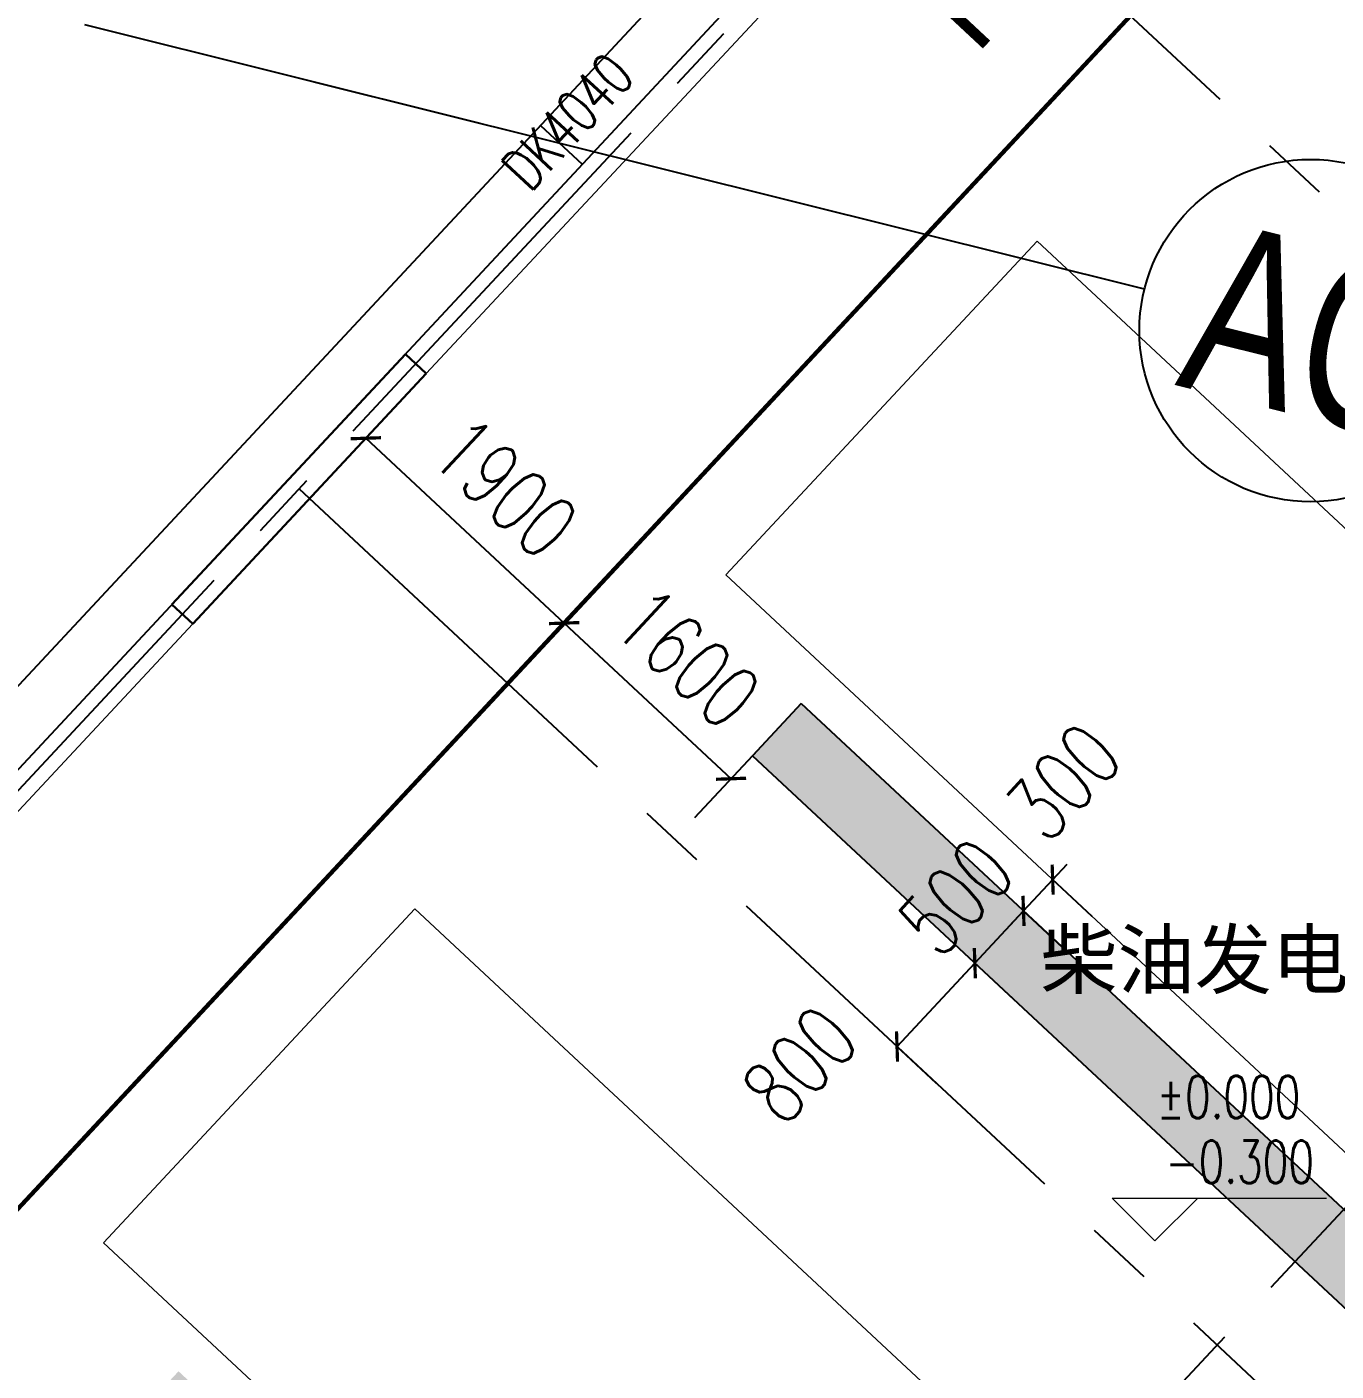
# Model space of a CAD drawing. Extents: x 138868 to 1251000, y -188972 to 132579.
# Drawn here: x 260210 to 269389, y -109027 to -99604 of the extents above; entities that cross this region are included whole.
import ezdxf
from ezdxf.enums import TextEntityAlignment as Align

# ---------------------------------------------------------------- set-up
doc = ezdxf.new("R2010")
doc.units = 0
doc.linetypes.add('CENTER2', pattern=[28.575, 19.05, -3.175, 3.175, -3.175])
doc.layers.get('0').update_dxf_attribs({"color": 8})
doc.layers.get('Defpoints').update_dxf_attribs({"color": 8})
for name, color, linetype in [('#幕墙线-平面', 8, 'Continuous'), ('#标注', 8, 'Continuous'), ('#轴线', 8, 'CENTER2'), ('A-FLOR', 8, 'Continuous'), ('A-FLOR-PIPE', 8, 'Continuous'), ('DIM_SYMB', 8, 'Continuous'), ('WINDOW_TEXT', 8, 'Continuous')]:
    doc.layers.add(name, color=color, linetype=linetype)
for name, color, linetype, lineweight in [('DIM_ELEV', 8, 'Continuous', 5), ('E', 8, 'Continuous', 9), ('PUB_DIM', 8, 'Continuous', 5), ('PUB_TEXT', 8, 'Continuous', 5), ('WALL', 8, 'Continuous', 30), ('WINDOW', 8, 'Continuous', 13)]:
    doc.layers.add(name, color=color, linetype=linetype, lineweight=lineweight)
doc.styles.add('_TCH_DIM', font='SIMPLEX', dxfattribs={"bigfont": 'GBCBIG'})
doc.styles.add('_TCH_DIM_T3', font='SIMPLEX', dxfattribs={"width": 0.705882, "bigfont": 'GBCBIG'})
doc.styles.add('_TCH_WINDOW', font='SIMPLEX', dxfattribs={"height": 3.5, "bigfont": 'GBCBIG'})
doc.styles.add('JHZX', font='jrs.shx', dxfattribs={"width": 0.6, "bigfont": 'jhz.shx'})
doc.styles.get("Standard").update_dxf_attribs({"font": 'arial.ttf'})
doc.dimstyles.new('_TCH_ARCH&&150', dxfattribs={"dimtxt": 446.25, "dimasz": 150, "dimexe": 375, "dimexo": 450, "dimgap": 189.375, "dimtad": 1, "dimdec": 0, "dimzin": 0, "dimdsep": 46, "dimtxsty": '_TCH_DIM_T3', "dimblk": 'ARCHTICK', "dimcen": 0.09, "dimclrt": 7, "dimazin": 2, "dimtfac": 1, "dimtdec": 0, "dimtix": 1, "dimtmove": 2, "dimatfit": 3, "dimfxl": 150, "dimtolj": 1, "dimtzin": 0, "dimarcsym": 0})
doc.dimstyles.new('JZBZ-300', dxfattribs={"dimscale": 300, "dimtxt": 3, "dimasz": 1.5, "dimexe": 1, "dimexo": 1, "dimgap": 0.5, "dimtad": 1, "dimdec": 0, "dimdsep": 46, "dimtxsty": 'JHZX', "dimblk1": 'ARCHTICK', "dimblk2": 'ARCHTICK', "dimsah": 1, "dimcen": 0, "dimclrd": 1, "dimclre": 1, "dimclrt": 2, "dimadec": 1, "dimazin": 2, "dimtfac": 1, "dimtdec": 0, "dimtix": 1, "dimtmove": 0, "dimatfit": 3, "dimfxl": 1, "dimtolj": 1, "dimlwd": -1, "dimlwe": -1, "dimarcsym": 1})

# ---------------------------------------------------------------- blocks, each defined once
blk = doc.blocks.new('_ARCHTICK')
at = {"color": 0, "linetype": 'ByBlock', "const_width": 0.15}
blk.add_lwpolyline([(-0.5, -0.5), (0.5, 0.5)], dxfattribs=at)
blk = doc.blocks.new('*D200')
at = {"layer": 'Defpoints', "color": 0, "transparency": 16777216}
for p in [(-15014.3, -4184.4), (-14678.9, -4497.1), (-15559.9, -4769.5)]:
    blk.add_point(p, dxfattribs=at)
at = {"layer": 'PUB_DIM', "color": 0, "lineweight": -2, "transparency": 16777216}
for p, q in [((-15224.5, -5082.2), (-14678.9, -4497.1)), ((-14685.2, -4491.3), (-14404.7, -4752.9)), ((-15230.8, -5076.4), (-14950.3, -5338))]:
    blk.add_line(p, q, dxfattribs=at)
at = {"layer": 'PUB_DIM', "color": 0, "lineweight": -2, "transparency": 16777216, "xscale": 150, "yscale": 150, "zscale": 150}
for p, rotation in [((-14678.9, -4497.1), 47.00000000022593), ((-15224.5, -5082.2), 227.0000000002259)]:
    blk.add_blockref('_ARCHTICK', p, dxfattribs=dict(at, rotation=rotation))
at = {"layer": 'PUB_DIM', "color": 7, "transparency": 16777216, "insert": (-15904.7, -5206.8), "char_height": 446.25, "attachment_point": 5, "rotation": 47, "style": '_TCH_DIM_T3'}
blk.add_mtext('\\A1;800', dxfattribs=at)
blk = doc.blocks.new('*D201')
at = {"layer": 'Defpoints', "color": 0, "transparency": 16777216}
for p in [(-14673.3, -3818.7), (-14337.9, -4131.4), (-15014.3, -4184.4)]:
    blk.add_point(p, dxfattribs=at)
at = {"layer": 'PUB_DIM', "color": 0, "lineweight": -2, "transparency": 16777216}
for p, q in [((-14337.9, -4131.4), (-14235.6, -4021.7)), ((-14678.9, -4497.1), (-14337.9, -4131.4)), ((-14344.2, -4125.6), (-14063.7, -4387.2)), ((-14678.9, -4497.1), (-14781.2, -4606.8)), ((-14685.2, -4491.3), (-14404.7, -4752.9))]:
    blk.add_line(p, q, dxfattribs=at)
at = {"layer": 'PUB_DIM', "color": 0, "lineweight": -2, "transparency": 16777216, "xscale": 150, "yscale": 150, "zscale": 150}
for p, rotation in [((-14337.9, -4131.4), 227.0000000002258), ((-14678.9, -4497.1), 47.00000000022573)]:
    blk.add_blockref('_ARCHTICK', p, dxfattribs=dict(at, rotation=rotation))
at = {"layer": 'PUB_DIM', "color": 7, "transparency": 16777216, "insert": (-14810.1, -4033), "char_height": 446.25, "attachment_point": 5, "rotation": 47, "style": '_TCH_DIM_T3'}
blk.add_mtext('\\A1;500', dxfattribs=at)
blk = doc.blocks.new('*D202')
at = {"layer": 'Defpoints', "color": 0, "transparency": 16777216}
for p in [(-14468.7, -3599.3), (-14673.3, -3818.7), (-14133.3, -3912)]:
    blk.add_point(p, dxfattribs=at)
at = {"layer": 'PUB_DIM', "color": 0, "lineweight": -2, "transparency": 16777216}
for p, q in [((-14133.3, -3912), (-14031, -3802.3)), ((-14337.9, -4131.4), (-14133.3, -3912)), ((-14139.6, -3906.2), (-13859.1, -4167.8)), ((-14337.9, -4131.4), (-14440.2, -4241.2)), ((-14344.2, -4125.6), (-14063.7, -4387.2))]:
    blk.add_line(p, q, dxfattribs=at)
at = {"layer": 'PUB_DIM', "color": 0, "lineweight": -2, "transparency": 16777216, "xscale": 150, "yscale": 150, "zscale": 150}
for p, rotation in [((-14133.3, -3912), 227.0000000002259), ((-14337.9, -4131.4), 47.0000000002259)]:
    blk.add_blockref('_ARCHTICK', p, dxfattribs=dict(at, rotation=rotation))
at = {"layer": 'PUB_DIM', "color": 7, "transparency": 16777216, "insert": (-14056.5, -3224.8), "char_height": 446.25, "attachment_point": 5, "rotation": 47, "style": '_TCH_DIM_T3'}
blk.add_mtext('\\A1;300', dxfattribs=at)
blk = doc.blocks.new('*D209')
at = {"layer": 'Defpoints', "color": 0, "transparency": 16777216}
for p in [(-17067, -1586.5), (-15896.8, -2677.7), (-16388.2, -3204.7)]:
    blk.add_point(p, dxfattribs=at)
at = {"layer": 'PUB_DIM', "color": 0, "lineweight": -2, "transparency": 16777216}
for p, q in [((-17373.9, -1915.7), (-17814.1, -2387.7)), ((-17558.4, -2113.5), (-16388.2, -3204.7)), ((-16203.7, -3006.9), (-16644, -3478.9))]:
    blk.add_line(p, q, dxfattribs=at)
at = {"layer": 'PUB_DIM', "color": 0, "lineweight": -2, "transparency": 16777216, "xscale": 150, "yscale": 150, "zscale": 150}
for p, rotation in [((-17558.4, -2113.5), 137.0000000000018), ((-16388.2, -3204.7), 317.0000000000018)]:
    blk.add_blockref('_ARCHTICK', p, dxfattribs=dict(at, rotation=rotation))
at = {"layer": 'PUB_DIM', "color": 7, "transparency": 16777216, "insert": (-16692, -2357.4), "char_height": 446.25, "attachment_point": 5, "rotation": 317, "style": '_TCH_DIM_T3'}
blk.add_mtext('\\A1;1600', dxfattribs=at)
blk = doc.blocks.new('*D210')
at = {"layer": 'Defpoints', "color": 0, "transparency": 16777216}
for p in [(-18456.6, -290.8), (-17067, -1586.5), (-17558.4, -2113.5)]:
    blk.add_point(p, dxfattribs=at)
at = {"layer": 'PUB_DIM', "color": 0, "lineweight": -2, "transparency": 16777216}
for p, q in [((-18763.5, -619.9), (-19203.7, -1091.9)), ((-18948, -817.7), (-17558.4, -2113.5)), ((-17373.9, -1915.7), (-17814.1, -2387.7))]:
    blk.add_line(p, q, dxfattribs=at)
at = {"layer": 'PUB_DIM', "color": 0, "lineweight": -2, "transparency": 16777216, "xscale": 150, "yscale": 150, "zscale": 150}
for p, rotation in [((-18948, -817.7), 137.0000000000017), ((-17558.4, -2113.5), 317.0000000000016)]:
    blk.add_blockref('_ARCHTICK', p, dxfattribs=dict(at, rotation=rotation))
at = {"layer": 'PUB_DIM', "color": 7, "transparency": 16777216, "insert": (-17971.8, -1163.9), "char_height": 446.25, "attachment_point": 5, "rotation": 317, "style": '_TCH_DIM_T3'}
blk.add_mtext('\\A1;1900', dxfattribs=at)
blk = doc.blocks.new('*D238')
at = {"layer": 'Defpoints', "color": 0, "transparency": 16777216}
for p in [(-15014.3, -4184.4), (-14678.9, -4497.1), (-15559.9, -4769.5)]:
    blk.add_point(p, dxfattribs=at)
at = {"layer": 'PUB_DIM', "color": 0, "lineweight": -2, "transparency": 16777216}
for p, q in [((-15224.5, -5082.2), (-14678.9, -4497.1)), ((-14685.2, -4491.3), (-14404.7, -4752.9)), ((-15230.8, -5076.4), (-14950.3, -5338))]:
    blk.add_line(p, q, dxfattribs=at)
at = {"layer": 'PUB_DIM', "color": 0, "lineweight": -2, "transparency": 16777216, "xscale": 150, "yscale": 150, "zscale": 150}
for p, rotation in [((-14678.9, -4497.1), 47.00000000022593), ((-15224.5, -5082.2), 227.0000000002259)]:
    blk.add_blockref('_ARCHTICK', p, dxfattribs=dict(at, rotation=rotation))
at = {"layer": 'PUB_DIM', "color": 7, "transparency": 16777216, "insert": (-15904.7, -5206.8), "char_height": 446.25, "attachment_point": 5, "rotation": 47, "style": '_TCH_DIM_T3'}
blk.add_mtext('\\A1;800', dxfattribs=at)
blk = doc.blocks.new('*D239')
at = {"layer": 'Defpoints', "color": 0, "transparency": 16777216}
for p in [(-14673.3, -3818.7), (-14337.9, -4131.4), (-15014.3, -4184.4)]:
    blk.add_point(p, dxfattribs=at)
at = {"layer": 'PUB_DIM', "color": 0, "lineweight": -2, "transparency": 16777216}
for p, q in [((-14337.9, -4131.4), (-14235.6, -4021.7)), ((-14678.9, -4497.1), (-14337.9, -4131.4)), ((-14344.2, -4125.6), (-14063.7, -4387.2)), ((-14678.9, -4497.1), (-14781.2, -4606.8)), ((-14685.2, -4491.3), (-14404.7, -4752.9))]:
    blk.add_line(p, q, dxfattribs=at)
at = {"layer": 'PUB_DIM', "color": 0, "lineweight": -2, "transparency": 16777216, "xscale": 150, "yscale": 150, "zscale": 150}
for p, rotation in [((-14337.9, -4131.4), 227.0000000002258), ((-14678.9, -4497.1), 47.00000000022573)]:
    blk.add_blockref('_ARCHTICK', p, dxfattribs=dict(at, rotation=rotation))
at = {"layer": 'PUB_DIM', "color": 7, "transparency": 16777216, "insert": (-14810.1, -4033), "char_height": 446.25, "attachment_point": 5, "rotation": 47, "style": '_TCH_DIM_T3'}
blk.add_mtext('\\A1;500', dxfattribs=at)
blk = doc.blocks.new('*D240')
at = {"layer": 'Defpoints', "color": 0, "transparency": 16777216}
for p in [(-14468.7, -3599.3), (-14673.3, -3818.7), (-14133.3, -3912)]:
    blk.add_point(p, dxfattribs=at)
at = {"layer": 'PUB_DIM', "color": 0, "lineweight": -2, "transparency": 16777216}
for p, q in [((-14133.3, -3912), (-14031, -3802.3)), ((-14337.9, -4131.4), (-14133.3, -3912)), ((-14139.6, -3906.2), (-13859.1, -4167.8)), ((-14337.9, -4131.4), (-14440.2, -4241.2)), ((-14344.2, -4125.6), (-14063.7, -4387.2))]:
    blk.add_line(p, q, dxfattribs=at)
at = {"layer": 'PUB_DIM', "color": 0, "lineweight": -2, "transparency": 16777216, "xscale": 150, "yscale": 150, "zscale": 150}
for p, rotation in [((-14133.3, -3912), 227.0000000002259), ((-14337.9, -4131.4), 47.0000000002259)]:
    blk.add_blockref('_ARCHTICK', p, dxfattribs=dict(at, rotation=rotation))
at = {"layer": 'PUB_DIM', "color": 7, "transparency": 16777216, "insert": (-14056.5, -3224.8), "char_height": 446.25, "attachment_point": 5, "rotation": 47, "style": '_TCH_DIM_T3'}
blk.add_mtext('\\A1;300', dxfattribs=at)
blk = doc.blocks.new('*D247')
at = {"layer": 'Defpoints', "color": 0, "transparency": 16777216}
for p in [(-17067, -1586.5), (-15896.8, -2677.7), (-16388.2, -3204.7)]:
    blk.add_point(p, dxfattribs=at)
at = {"layer": 'PUB_DIM', "color": 0, "lineweight": -2, "transparency": 16777216}
for p, q in [((-17373.9, -1915.7), (-17814.1, -2387.7)), ((-17558.4, -2113.5), (-16388.2, -3204.7)), ((-16203.7, -3006.9), (-16644, -3478.9))]:
    blk.add_line(p, q, dxfattribs=at)
at = {"layer": 'PUB_DIM', "color": 0, "lineweight": -2, "transparency": 16777216, "xscale": 150, "yscale": 150, "zscale": 150}
for p, rotation in [((-17558.4, -2113.5), 137.0000000000018), ((-16388.2, -3204.7), 317.0000000000018)]:
    blk.add_blockref('_ARCHTICK', p, dxfattribs=dict(at, rotation=rotation))
at = {"layer": 'PUB_DIM', "color": 7, "transparency": 16777216, "insert": (-16692, -2357.4), "char_height": 446.25, "attachment_point": 5, "rotation": 317, "style": '_TCH_DIM_T3'}
blk.add_mtext('\\A1;1600', dxfattribs=at)
blk = doc.blocks.new('*D248')
at = {"layer": 'Defpoints', "color": 0, "transparency": 16777216}
for p in [(-18456.6, -290.8), (-17067, -1586.5), (-17558.4, -2113.5)]:
    blk.add_point(p, dxfattribs=at)
at = {"layer": 'PUB_DIM', "color": 0, "lineweight": -2, "transparency": 16777216}
for p, q in [((-18763.5, -619.9), (-19203.7, -1091.9)), ((-18948, -817.7), (-17558.4, -2113.5)), ((-17373.9, -1915.7), (-17814.1, -2387.7))]:
    blk.add_line(p, q, dxfattribs=at)
at = {"layer": 'PUB_DIM', "color": 0, "lineweight": -2, "transparency": 16777216, "xscale": 150, "yscale": 150, "zscale": 150}
for p, rotation in [((-18948, -817.7), 137.0000000000017), ((-17558.4, -2113.5), 317.0000000000016)]:
    blk.add_blockref('_ARCHTICK', p, dxfattribs=dict(at, rotation=rotation))
at = {"layer": 'PUB_DIM', "color": 7, "transparency": 16777216, "insert": (-17971.8, -1163.9), "char_height": 446.25, "attachment_point": 5, "rotation": 317, "style": '_TCH_DIM_T3'}
blk.add_mtext('\\A1;1900', dxfattribs=at)
blk = doc.blocks.new('*D276')
at = {"layer": 'Defpoints', "color": 0, "transparency": 16777216}
for p in [(-15014.3, -4184.4), (-14678.9, -4497.1), (-15559.9, -4769.5)]:
    blk.add_point(p, dxfattribs=at)
at = {"layer": 'PUB_DIM', "color": 0, "lineweight": -2, "transparency": 16777216}
for p, q in [((-15224.5, -5082.2), (-14678.9, -4497.1)), ((-14685.2, -4491.3), (-14404.7, -4752.9)), ((-15230.8, -5076.4), (-14950.3, -5338))]:
    blk.add_line(p, q, dxfattribs=at)
at = {"layer": 'PUB_DIM', "color": 0, "lineweight": -2, "transparency": 16777216, "xscale": 150, "yscale": 150, "zscale": 150}
for p, rotation in [((-14678.9, -4497.1), 47.00000000022593), ((-15224.5, -5082.2), 227.0000000002259)]:
    blk.add_blockref('_ARCHTICK', p, dxfattribs=dict(at, rotation=rotation))
at = {"layer": 'PUB_DIM', "color": 7, "transparency": 16777216, "insert": (-15904.7, -5206.8), "char_height": 446.25, "attachment_point": 5, "rotation": 47, "style": '_TCH_DIM_T3'}
blk.add_mtext('\\A1;800', dxfattribs=at)
blk = doc.blocks.new('*D277')
at = {"layer": 'Defpoints', "color": 0, "transparency": 16777216}
for p in [(-14673.3, -3818.7), (-14337.9, -4131.4), (-15014.3, -4184.4)]:
    blk.add_point(p, dxfattribs=at)
at = {"layer": 'PUB_DIM', "color": 0, "lineweight": -2, "transparency": 16777216}
for p, q in [((-14337.9, -4131.4), (-14235.6, -4021.7)), ((-14678.9, -4497.1), (-14337.9, -4131.4)), ((-14344.2, -4125.6), (-14063.7, -4387.2)), ((-14678.9, -4497.1), (-14781.2, -4606.8)), ((-14685.2, -4491.3), (-14404.7, -4752.9))]:
    blk.add_line(p, q, dxfattribs=at)
at = {"layer": 'PUB_DIM', "color": 0, "lineweight": -2, "transparency": 16777216, "xscale": 150, "yscale": 150, "zscale": 150}
for p, rotation in [((-14337.9, -4131.4), 227.0000000002258), ((-14678.9, -4497.1), 47.00000000022573)]:
    blk.add_blockref('_ARCHTICK', p, dxfattribs=dict(at, rotation=rotation))
at = {"layer": 'PUB_DIM', "color": 7, "transparency": 16777216, "insert": (-14810.1, -4033), "char_height": 446.25, "attachment_point": 5, "rotation": 47, "style": '_TCH_DIM_T3'}
blk.add_mtext('\\A1;500', dxfattribs=at)
blk = doc.blocks.new('*D278')
at = {"layer": 'Defpoints', "color": 0, "transparency": 16777216}
for p in [(-14468.7, -3599.3), (-14673.3, -3818.7), (-14133.3, -3912)]:
    blk.add_point(p, dxfattribs=at)
at = {"layer": 'PUB_DIM', "color": 0, "lineweight": -2, "transparency": 16777216}
for p, q in [((-14133.3, -3912), (-14031, -3802.3)), ((-14337.9, -4131.4), (-14133.3, -3912)), ((-14139.6, -3906.2), (-13859.1, -4167.8)), ((-14337.9, -4131.4), (-14440.2, -4241.2)), ((-14344.2, -4125.6), (-14063.7, -4387.2))]:
    blk.add_line(p, q, dxfattribs=at)
at = {"layer": 'PUB_DIM', "color": 0, "lineweight": -2, "transparency": 16777216, "xscale": 150, "yscale": 150, "zscale": 150}
for p, rotation in [((-14133.3, -3912), 227.0000000002259), ((-14337.9, -4131.4), 47.0000000002259)]:
    blk.add_blockref('_ARCHTICK', p, dxfattribs=dict(at, rotation=rotation))
at = {"layer": 'PUB_DIM', "color": 7, "transparency": 16777216, "insert": (-14056.5, -3224.8), "char_height": 446.25, "attachment_point": 5, "rotation": 47, "style": '_TCH_DIM_T3'}
blk.add_mtext('\\A1;300', dxfattribs=at)
blk = doc.blocks.new('*D285')
at = {"layer": 'Defpoints', "color": 0, "transparency": 16777216}
for p in [(-17067, -1586.5), (-15896.8, -2677.7), (-16388.2, -3204.7)]:
    blk.add_point(p, dxfattribs=at)
at = {"layer": 'PUB_DIM', "color": 0, "lineweight": -2, "transparency": 16777216}
for p, q in [((-17373.9, -1915.7), (-17814.1, -2387.7)), ((-17558.4, -2113.5), (-16388.2, -3204.7)), ((-16203.7, -3006.9), (-16644, -3478.9))]:
    blk.add_line(p, q, dxfattribs=at)
at = {"layer": 'PUB_DIM', "color": 0, "lineweight": -2, "transparency": 16777216, "xscale": 150, "yscale": 150, "zscale": 150}
for p, rotation in [((-17558.4, -2113.5), 137.0000000000018), ((-16388.2, -3204.7), 317.0000000000018)]:
    blk.add_blockref('_ARCHTICK', p, dxfattribs=dict(at, rotation=rotation))
at = {"layer": 'PUB_DIM', "color": 7, "transparency": 16777216, "insert": (-16692, -2357.4), "char_height": 446.25, "attachment_point": 5, "rotation": 317, "style": '_TCH_DIM_T3'}
blk.add_mtext('\\A1;1600', dxfattribs=at)
blk = doc.blocks.new('*D286')
at = {"layer": 'Defpoints', "color": 0, "transparency": 16777216}
for p in [(-18456.6, -290.8), (-17067, -1586.5), (-17558.4, -2113.5)]:
    blk.add_point(p, dxfattribs=at)
at = {"layer": 'PUB_DIM', "color": 0, "lineweight": -2, "transparency": 16777216}
for p, q in [((-18763.5, -619.9), (-19203.7, -1091.9)), ((-18948, -817.7), (-17558.4, -2113.5)), ((-17373.9, -1915.7), (-17814.1, -2387.7))]:
    blk.add_line(p, q, dxfattribs=at)
at = {"layer": 'PUB_DIM', "color": 0, "lineweight": -2, "transparency": 16777216, "xscale": 150, "yscale": 150, "zscale": 150}
for p, rotation in [((-18948, -817.7), 137.0000000000017), ((-17558.4, -2113.5), 317.0000000000016)]:
    blk.add_blockref('_ARCHTICK', p, dxfattribs=dict(at, rotation=rotation))
at = {"layer": 'PUB_DIM', "color": 7, "transparency": 16777216, "insert": (-17971.8, -1163.9), "char_height": 446.25, "attachment_point": 5, "rotation": 317, "style": '_TCH_DIM_T3'}
blk.add_mtext('\\A1;1900', dxfattribs=at)
blk = doc.blocks.new('*D314')
at = {"layer": 'Defpoints', "color": 0, "transparency": 16777216}
for p in [(-15014.3, -4184.4), (-14678.9, -4497.1), (-15559.9, -4769.5)]:
    blk.add_point(p, dxfattribs=at)
at = {"layer": 'PUB_DIM', "color": 0, "lineweight": -2, "transparency": 16777216}
for p, q in [((-15224.5, -5082.2), (-14678.9, -4497.1)), ((-14685.2, -4491.3), (-14404.7, -4752.9)), ((-15230.8, -5076.4), (-14950.3, -5338))]:
    blk.add_line(p, q, dxfattribs=at)
at = {"layer": 'PUB_DIM', "color": 0, "lineweight": -2, "transparency": 16777216, "xscale": 150, "yscale": 150, "zscale": 150}
for p, rotation in [((-14678.9, -4497.1), 47.00000000022593), ((-15224.5, -5082.2), 227.0000000002259)]:
    blk.add_blockref('_ARCHTICK', p, dxfattribs=dict(at, rotation=rotation))
at = {"layer": 'PUB_DIM', "color": 7, "transparency": 16777216, "insert": (-15904.7, -5206.8), "char_height": 446.25, "attachment_point": 5, "rotation": 47, "style": '_TCH_DIM_T3'}
blk.add_mtext('\\A1;800', dxfattribs=at)
blk = doc.blocks.new('*D315')
at = {"layer": 'Defpoints', "color": 0, "transparency": 16777216}
for p in [(-14673.3, -3818.7), (-14337.9, -4131.4), (-15014.3, -4184.4)]:
    blk.add_point(p, dxfattribs=at)
at = {"layer": 'PUB_DIM', "color": 0, "lineweight": -2, "transparency": 16777216}
for p, q in [((-14337.9, -4131.4), (-14235.6, -4021.7)), ((-14678.9, -4497.1), (-14337.9, -4131.4)), ((-14344.2, -4125.6), (-14063.7, -4387.2)), ((-14678.9, -4497.1), (-14781.2, -4606.8)), ((-14685.2, -4491.3), (-14404.7, -4752.9))]:
    blk.add_line(p, q, dxfattribs=at)
at = {"layer": 'PUB_DIM', "color": 0, "lineweight": -2, "transparency": 16777216, "xscale": 150, "yscale": 150, "zscale": 150}
for p, rotation in [((-14337.9, -4131.4), 227.0000000002258), ((-14678.9, -4497.1), 47.00000000022573)]:
    blk.add_blockref('_ARCHTICK', p, dxfattribs=dict(at, rotation=rotation))
at = {"layer": 'PUB_DIM', "color": 7, "transparency": 16777216, "insert": (-14810.1, -4033), "char_height": 446.25, "attachment_point": 5, "rotation": 47, "style": '_TCH_DIM_T3'}
blk.add_mtext('\\A1;500', dxfattribs=at)
blk = doc.blocks.new('*D316')
at = {"layer": 'Defpoints', "color": 0, "transparency": 16777216}
for p in [(-14468.7, -3599.3), (-14673.3, -3818.7), (-14133.3, -3912)]:
    blk.add_point(p, dxfattribs=at)
at = {"layer": 'PUB_DIM', "color": 0, "lineweight": -2, "transparency": 16777216}
for p, q in [((-14133.3, -3912), (-14031, -3802.3)), ((-14337.9, -4131.4), (-14133.3, -3912)), ((-14139.6, -3906.2), (-13859.1, -4167.8)), ((-14337.9, -4131.4), (-14440.2, -4241.2)), ((-14344.2, -4125.6), (-14063.7, -4387.2))]:
    blk.add_line(p, q, dxfattribs=at)
at = {"layer": 'PUB_DIM', "color": 0, "lineweight": -2, "transparency": 16777216, "xscale": 150, "yscale": 150, "zscale": 150}
for p, rotation in [((-14133.3, -3912), 227.0000000002259), ((-14337.9, -4131.4), 47.0000000002259)]:
    blk.add_blockref('_ARCHTICK', p, dxfattribs=dict(at, rotation=rotation))
at = {"layer": 'PUB_DIM', "color": 7, "transparency": 16777216, "insert": (-14056.5, -3224.8), "char_height": 446.25, "attachment_point": 5, "rotation": 47, "style": '_TCH_DIM_T3'}
blk.add_mtext('\\A1;300', dxfattribs=at)
blk = doc.blocks.new('*D323')
at = {"layer": 'Defpoints', "color": 0, "transparency": 16777216}
for p in [(-17067, -1586.5), (-15896.8, -2677.7), (-16388.2, -3204.7)]:
    blk.add_point(p, dxfattribs=at)
at = {"layer": 'PUB_DIM', "color": 0, "lineweight": -2, "transparency": 16777216}
for p, q in [((-17373.9, -1915.7), (-17814.1, -2387.7)), ((-17558.4, -2113.5), (-16388.2, -3204.7)), ((-16203.7, -3006.9), (-16644, -3478.9))]:
    blk.add_line(p, q, dxfattribs=at)
at = {"layer": 'PUB_DIM', "color": 0, "lineweight": -2, "transparency": 16777216, "xscale": 150, "yscale": 150, "zscale": 150}
for p, rotation in [((-17558.4, -2113.5), 137.0000000000018), ((-16388.2, -3204.7), 317.0000000000018)]:
    blk.add_blockref('_ARCHTICK', p, dxfattribs=dict(at, rotation=rotation))
at = {"layer": 'PUB_DIM', "color": 7, "transparency": 16777216, "insert": (-16692, -2357.4), "char_height": 446.25, "attachment_point": 5, "rotation": 317, "style": '_TCH_DIM_T3'}
blk.add_mtext('\\A1;1600', dxfattribs=at)
blk = doc.blocks.new('*D324')
at = {"layer": 'Defpoints', "color": 0, "transparency": 16777216}
for p in [(-18456.6, -290.8), (-17067, -1586.5), (-17558.4, -2113.5)]:
    blk.add_point(p, dxfattribs=at)
at = {"layer": 'PUB_DIM', "color": 0, "lineweight": -2, "transparency": 16777216}
for p, q in [((-18763.5, -619.9), (-19203.7, -1091.9)), ((-18948, -817.7), (-17558.4, -2113.5)), ((-17373.9, -1915.7), (-17814.1, -2387.7))]:
    blk.add_line(p, q, dxfattribs=at)
at = {"layer": 'PUB_DIM', "color": 0, "lineweight": -2, "transparency": 16777216, "xscale": 150, "yscale": 150, "zscale": 150}
for p, rotation in [((-18948, -817.7), 137.0000000000017), ((-17558.4, -2113.5), 317.0000000000016)]:
    blk.add_blockref('_ARCHTICK', p, dxfattribs=dict(at, rotation=rotation))
at = {"layer": 'PUB_DIM', "color": 7, "transparency": 16777216, "insert": (-17971.8, -1163.9), "char_height": 446.25, "attachment_point": 5, "rotation": 317, "style": '_TCH_DIM_T3'}
blk.add_mtext('\\A1;1900', dxfattribs=at)
blk = doc.blocks.new('*D352')
at = {"layer": 'Defpoints', "color": 0, "transparency": 16777216}
for p in [(-15014.3, -4184.4), (-14678.9, -4497.1), (-15559.9, -4769.5)]:
    blk.add_point(p, dxfattribs=at)
at = {"layer": 'PUB_DIM', "color": 0, "lineweight": -2, "transparency": 16777216}
for p, q in [((-15224.5, -5082.2), (-14678.9, -4497.1)), ((-14685.2, -4491.3), (-14404.7, -4752.9)), ((-15230.8, -5076.4), (-14950.3, -5338))]:
    blk.add_line(p, q, dxfattribs=at)
at = {"layer": 'PUB_DIM', "color": 0, "lineweight": -2, "transparency": 16777216, "xscale": 150, "yscale": 150, "zscale": 150}
for p, rotation in [((-14678.9, -4497.1), 47.00000000022593), ((-15224.5, -5082.2), 227.0000000002259)]:
    blk.add_blockref('_ARCHTICK', p, dxfattribs=dict(at, rotation=rotation))
at = {"layer": 'PUB_DIM', "color": 7, "transparency": 16777216, "insert": (-15904.7, -5206.8), "char_height": 446.25, "attachment_point": 5, "rotation": 47, "style": '_TCH_DIM_T3'}
blk.add_mtext('\\A1;800', dxfattribs=at)
blk = doc.blocks.new('*D353')
at = {"layer": 'Defpoints', "color": 0, "transparency": 16777216}
for p in [(-14673.3, -3818.7), (-14337.9, -4131.4), (-15014.3, -4184.4)]:
    blk.add_point(p, dxfattribs=at)
at = {"layer": 'PUB_DIM', "color": 0, "lineweight": -2, "transparency": 16777216}
for p, q in [((-14337.9, -4131.4), (-14235.6, -4021.7)), ((-14678.9, -4497.1), (-14337.9, -4131.4)), ((-14344.2, -4125.6), (-14063.7, -4387.2)), ((-14678.9, -4497.1), (-14781.2, -4606.8)), ((-14685.2, -4491.3), (-14404.7, -4752.9))]:
    blk.add_line(p, q, dxfattribs=at)
at = {"layer": 'PUB_DIM', "color": 0, "lineweight": -2, "transparency": 16777216, "xscale": 150, "yscale": 150, "zscale": 150}
for p, rotation in [((-14337.9, -4131.4), 227.0000000002258), ((-14678.9, -4497.1), 47.00000000022573)]:
    blk.add_blockref('_ARCHTICK', p, dxfattribs=dict(at, rotation=rotation))
at = {"layer": 'PUB_DIM', "color": 7, "transparency": 16777216, "insert": (-14810.1, -4033), "char_height": 446.25, "attachment_point": 5, "rotation": 47, "style": '_TCH_DIM_T3'}
blk.add_mtext('\\A1;500', dxfattribs=at)
blk = doc.blocks.new('*D354')
at = {"layer": 'Defpoints', "color": 0, "transparency": 16777216}
for p in [(-14468.7, -3599.3), (-14673.3, -3818.7), (-14133.3, -3912)]:
    blk.add_point(p, dxfattribs=at)
at = {"layer": 'PUB_DIM', "color": 0, "lineweight": -2, "transparency": 16777216}
for p, q in [((-14133.3, -3912), (-14031, -3802.3)), ((-14337.9, -4131.4), (-14133.3, -3912)), ((-14139.6, -3906.2), (-13859.1, -4167.8)), ((-14337.9, -4131.4), (-14440.2, -4241.2)), ((-14344.2, -4125.6), (-14063.7, -4387.2))]:
    blk.add_line(p, q, dxfattribs=at)
at = {"layer": 'PUB_DIM', "color": 0, "lineweight": -2, "transparency": 16777216, "xscale": 150, "yscale": 150, "zscale": 150}
for p, rotation in [((-14133.3, -3912), 227.0000000002259), ((-14337.9, -4131.4), 47.0000000002259)]:
    blk.add_blockref('_ARCHTICK', p, dxfattribs=dict(at, rotation=rotation))
at = {"layer": 'PUB_DIM', "color": 7, "transparency": 16777216, "insert": (-14056.5, -3224.8), "char_height": 446.25, "attachment_point": 5, "rotation": 47, "style": '_TCH_DIM_T3'}
blk.add_mtext('\\A1;300', dxfattribs=at)
blk = doc.blocks.new('*D361')
at = {"layer": 'Defpoints', "color": 0, "transparency": 16777216}
for p in [(-17067, -1586.5), (-15896.8, -2677.7), (-16388.2, -3204.7)]:
    blk.add_point(p, dxfattribs=at)
at = {"layer": 'PUB_DIM', "color": 0, "lineweight": -2, "transparency": 16777216}
for p, q in [((-17373.9, -1915.7), (-17814.1, -2387.7)), ((-17558.4, -2113.5), (-16388.2, -3204.7)), ((-16203.7, -3006.9), (-16644, -3478.9))]:
    blk.add_line(p, q, dxfattribs=at)
at = {"layer": 'PUB_DIM', "color": 0, "lineweight": -2, "transparency": 16777216, "xscale": 150, "yscale": 150, "zscale": 150}
for p, rotation in [((-17558.4, -2113.5), 137.0000000000018), ((-16388.2, -3204.7), 317.0000000000018)]:
    blk.add_blockref('_ARCHTICK', p, dxfattribs=dict(at, rotation=rotation))
at = {"layer": 'PUB_DIM', "color": 7, "transparency": 16777216, "insert": (-16692, -2357.4), "char_height": 446.25, "attachment_point": 5, "rotation": 317, "style": '_TCH_DIM_T3'}
blk.add_mtext('\\A1;1600', dxfattribs=at)
blk = doc.blocks.new('*D362')
at = {"layer": 'Defpoints', "color": 0, "transparency": 16777216}
for p in [(-18456.6, -290.8), (-17067, -1586.5), (-17558.4, -2113.5)]:
    blk.add_point(p, dxfattribs=at)
at = {"layer": 'PUB_DIM', "color": 0, "lineweight": -2, "transparency": 16777216}
for p, q in [((-18763.5, -619.9), (-19203.7, -1091.9)), ((-18948, -817.7), (-17558.4, -2113.5)), ((-17373.9, -1915.7), (-17814.1, -2387.7))]:
    blk.add_line(p, q, dxfattribs=at)
at = {"layer": 'PUB_DIM', "color": 0, "lineweight": -2, "transparency": 16777216, "xscale": 150, "yscale": 150, "zscale": 150}
for p, rotation in [((-18948, -817.7), 137.0000000000017), ((-17558.4, -2113.5), 317.0000000000016)]:
    blk.add_blockref('_ARCHTICK', p, dxfattribs=dict(at, rotation=rotation))
at = {"layer": 'PUB_DIM', "color": 7, "transparency": 16777216, "insert": (-17971.8, -1163.9), "char_height": 446.25, "attachment_point": 5, "rotation": 317, "style": '_TCH_DIM_T3'}
blk.add_mtext('\\A1;1900', dxfattribs=at)
blk = doc.blocks.new('$WINLIB2D$00000007')
for points in [[(-0.5, 0.5), (0.5, 0.5)], [(-0.5, 0.5), (-0.5, -0.5)], [(0.5, 0.5), (0.5, -0.5)], [(-0.5, -0.5), (0.5, -0.5)]]:
    blk.add_lwpolyline(points)
blk = doc.blocks.new('*U3167')
blk.add_line((20, 0), (0, 0))
blk.add_circle((24, 0), 4)
at = {"style": 'JHZX', "width": 0.75}
blk.add_attdef('AXES', text='', height=4, dxfattribs=at).set_placement((24, 0), align=Align.MIDDLE_CENTER)
blk = doc.blocks.new('*D3348')
at = {"layer": '#标注', "ltscale": 300, "transparency": 16777216}
for p, q in [((146690.9, -69157.6), (145493.7, -66906.1)), ((299030.4, -89213.5), (300769.5, -87348.6))]:
    blk.add_line(p, q, dxfattribs=at)
blk.add_arc((208802, -185971.6), 134550, 47, 118, dxfattribs=at)
at = {"layer": 'Defpoints', "color": 0, "ltscale": 300, "transparency": 16777216}
for p in [(253346.6, -59009.1), (146831.7, -69422.5), (298825.8, -89432.9), (208802, -185971.6)]:
    blk.add_point(p, dxfattribs=at)
at = {"layer": '#标注', "ltscale": 300, "transparency": 16777216, "xscale": 450, "yscale": 450, "zscale": 450}
for p, rotation in [((145634.6, -67171), 207.9999999999996), ((300564.9, -87568), 316.9999999936651)]:
    blk.add_blockref('_ARCHTICK', p, dxfattribs=dict(at, rotation=rotation))
at = {"layer": '#标注', "ltscale": 300, "transparency": 16777216, "insert": (226442.6, -51977.8), "char_height": 900, "attachment_point": 5, "rotation": 352.5, "style": 'JHZX'}
blk.add_mtext('\\A1;71°', dxfattribs=at)
blk = doc.blocks.new('*D3349')
at = {"layer": '#标注', "ltscale": 300, "transparency": 16777216}
for p, q in [((274351.2, -71051.6), (275020, -69879)), ((299030.4, -89213.5), (299951.1, -88226.2))]:
    blk.add_line(p, q, dxfattribs=at)
blk.add_arc((208802, -185971.6), 133350, 47, 60.3, dxfattribs=at)
at = {"layer": 'Defpoints', "color": 0, "ltscale": 300, "transparency": 16777216}
for p in [(274202.5, -71312.2), (291935.7, -81707.5), (298825.8, -89432.9), (208802, -185971.6)]:
    blk.add_point(p, dxfattribs=at)
at = {"layer": '#标注', "ltscale": 300, "transparency": 16777216, "xscale": 450, "yscale": 450, "zscale": 450}
for p, rotation in [((274871.4, -70139.6), 150.2999999171138), ((299746.5, -88445.6), 316.9999999936651)]:
    blk.add_blockref('_ARCHTICK', p, dxfattribs=dict(at, rotation=rotation))
at = {"layer": '#标注', "ltscale": 300, "transparency": 16777216, "insert": (288196.3, -78086.7), "char_height": 900, "attachment_point": 5, "rotation": 323.65, "style": 'JHZX'}
blk.add_mtext('\\A1;13.3°', dxfattribs=at)
blk = doc.blocks.new('*D3350')
at = {"layer": '#标注', "ltscale": 300, "transparency": 16777216}
for p, q in [((240808.3, -57601.5), (241134.8, -56291.6)), ((274351.2, -71051.6), (275020, -69879))]:
    blk.add_line(p, q, dxfattribs=at)
blk.add_arc((208802, -185971.6), 133350, 60.3, 76, dxfattribs=at)
at = {"layer": 'Defpoints', "color": 0, "ltscale": 300, "transparency": 16777216}
for p in [(240735.7, -57892.6), (264030.7, -64596.1), (274202.5, -71312.2), (208802, -185971.6)]:
    blk.add_point(p, dxfattribs=at)
at = {"layer": '#标注', "ltscale": 300, "transparency": 16777216, "xscale": 450, "yscale": 450, "zscale": 450}
for p, rotation in [((241062.3, -56582.7), 165.999999999999), ((274871.4, -70139.6), 330.2999999171137)]:
    blk.add_blockref('_ARCHTICK', p, dxfattribs=dict(at, rotation=rotation))
at = {"layer": '#标注', "ltscale": 300, "transparency": 16777216, "insert": (258655.2, -61644.4), "char_height": 900, "attachment_point": 5, "rotation": 338.15, "style": 'JHZX'}
blk.add_mtext('\\A1;15.7°', dxfattribs=at)
blk = doc.blocks.new('yougou')
at = {"layer": 'A-FLOR-PIPE'}
h = blk.add_hatch(dxfattribs=at)
h.set_pattern_fill('TRIANG', color=256, scale=100)
h.set_pattern_definition([(60, (-1254643.84, -298610.17), (-142.87495, 247.46673), [142.875, -142.875]), (120, (-1254643.84, -298610.17), (-285.74995, 3e-05), [142.875, -142.875]), (0, (-1254715.27, -298486.43), (142.875, 247.4667), [142.875, -142.875])])
h.paths.add_polyline_path([(-13264.9, -14224.8), (-8900.1, -9544.2), (-4535.3, -4863.5), (0, 0), (-7158.3, 6675.3), (-7499.3, 6309.6), (-706.7, -24.7), (-4730.5, -4339.7), (-11532.1, 2002.9), (-11873.1, 1637.2), (-5364, -4432.5), (-9387.8, -8747.5), (-15896.8, -2677.7), (-16237.8, -3043.4), (-9948.2, -8908.6), (-13972, -13223.6), (-20261.6, -7358.4), (-20602.6, -7724.1), (-14532.4, -13384.7), (-18556.2, -17699.7), (-18885.3, -17392.8), (-20128.6, -16233.4), (-23396.6, -19737.9), (-23030.9, -20078.9), (-20103.9, -16940), (-19409.1, -17587.9), (-21482.8, -19811.6), (-21844, -20993.3), (-21365.9, -21139.4), (-21038.4, -20068.2), (-19316.3, -18221.5), (-18731.2, -18767.1), (-19744.7, -19854), (-19527, -21626.9), (-19030.8, -21566), (-19220, -20024.5), (-18418.8, -19165.2), (-18137.5, -21456.3), (-17641.2, -21395.3), (-17910, -19206.1)])
for p, q in [((-15896.8, -2677.7), (-16237.8, -3043.4)), ((-15896.8, -2677.7), (-9387.8, -8747.5)), ((-16237.8, -3043.4), (-9948.2, -8908.6))]:
    blk.add_line(p, q, dxfattribs=at)
at = {"layer": 'PUB_DIM'}
for p1, p2, distance, picture, middle in [((-18456.6, -290.8), (-17067, -1586.5), -720.5, '*D210', (-17971.8, -1163.9)), ((-18456.6, -290.8), (-17067, -1586.5), -720.5, '*D248', (-17971.8, -1163.9)), ((-18456.6, -290.8), (-17067, -1586.5), -720.5, '*D286', (-17971.8, -1163.9)), ((-18456.6, -290.8), (-17067, -1586.5), -720.5, '*D324', (-17971.8, -1163.9)), ((-18456.6, -290.8), (-17067, -1586.5), -720.5, '*D362', (-17971.8, -1163.9)), ((-17067, -1586.5), (-15896.8, -2677.7), -720.5, '*D209', (-16692, -2357.4)), ((-17067, -1586.5), (-15896.8, -2677.7), -720.5, '*D247', (-16692, -2357.4)), ((-17067, -1586.5), (-15896.8, -2677.7), -720.5, '*D285', (-16692, -2357.4)), ((-17067, -1586.5), (-15896.8, -2677.7), -720.5, '*D323', (-16692, -2357.4)), ((-17067, -1586.5), (-15896.8, -2677.7), -720.5, '*D361', (-16692, -2357.4)), ((-15014.3, -4184.4), (-14673.3, -3818.7), -458.6, '*D201', (-14810.1, -4033)), ((-15014.3, -4184.4), (-14673.3, -3818.7), -458.6, '*D239', (-14810.1, -4033)), ((-15014.3, -4184.4), (-14673.3, -3818.7), -458.6, '*D277', (-14810.1, -4033)), ((-15014.3, -4184.4), (-14673.3, -3818.7), -458.6, '*D315', (-14810.1, -4033)), ((-15014.3, -4184.4), (-14673.3, -3818.7), -458.6, '*D353', (-14810.1, -4033))]:
    dim = blk.add_aligned_dim(p1=p1, p2=p2, distance=distance, dimstyle='_TCH_ARCH&&150', dxfattribs=at)
    dim.commit()
    dim.dimension.update_dxf_attribs({"geometry": picture, "text_midpoint": middle})
for base, p1, p2, picture, middle in [((-14133.3, -3912), (-14673.3, -3818.7), (-14468.7, -3599.3), '*D202', (-14056.5, -3224.8)), ((-14133.3, -3912), (-14673.3, -3818.7), (-14468.7, -3599.3), '*D240', (-14056.5, -3224.8)), ((-14133.3, -3912), (-14673.3, -3818.7), (-14468.7, -3599.3), '*D278', (-14056.5, -3224.8)), ((-14133.3, -3912), (-14673.3, -3818.7), (-14468.7, -3599.3), '*D316', (-14056.5, -3224.8)), ((-14133.3, -3912), (-14673.3, -3818.7), (-14468.7, -3599.3), '*D354', (-14056.5, -3224.8)), ((-14678.9, -4497.1), (-15559.9, -4769.5), (-15014.3, -4184.4), '*D200', (-15904.7, -5206.8)), ((-14678.9, -4497.1), (-15559.9, -4769.5), (-15014.3, -4184.4), '*D238', (-15904.7, -5206.8)), ((-14678.9, -4497.1), (-15559.9, -4769.5), (-15014.3, -4184.4), '*D276', (-15904.7, -5206.8)), ((-14678.9, -4497.1), (-15559.9, -4769.5), (-15014.3, -4184.4), '*D314', (-15904.7, -5206.8)), ((-14678.9, -4497.1), (-15559.9, -4769.5), (-15014.3, -4184.4), '*D352', (-15904.7, -5206.8))]:
    dim = blk.add_linear_dim(base=base, p1=p1, p2=p2, angle=47, dimstyle='_TCH_ARCH&&150', dxfattribs=at)
    dim.commit()
    dim.dimension.update_dxf_attribs({"geometry": picture, "text_midpoint": middle, "dimtype": 129})
blk = doc.blocks.new('A$C27be4f04')
at = {"layer": 'A-FLOR'}
blk.add_lwpolyline([(44003.7, -54691.3), (73367.4, -23202.5, 0.004225), (71638.5, -21977.3), (68247.4, -25613.9), (65541.4, -23090.5), (62507.1, -26344.3), (57150.3, -25008.9), (46074.2, -44427.3), (43111.4, -49620.5), (43112, -49621), (41533.5, -52387.8)], format="xyb", close=True, dxfattribs=at)
blk.add_lwpolyline([(73367.4, -23202.5, 30, 30, -0.015695), (79602.8, -28005.5, 30, 30, -0.432715), (80317.4, -38770.1, 30, 30, 0), (80317.4, -38770.1, 30, 30, 0), (58913.5, -61723, 30, 30, 0), (58689.1, -61953.4, 30, 30, 0), (58356, -62261.3, 30, 30, -0.359534), (48935, -62499.3, 30, 30, 0.018226), (44260.5, -59101, 30, 30, 0), (41529.7, -57344.3, 30, 30, 0), (45927.7, -52631.4, 30, 30, 0), (45913.3, -52643.5, 30, 30, 0), (73367.4, -23202.5, 0, 0, 0)], format="xyseb", dxfattribs=at)
at = {"layer": 'A-FLOR-PIPE'}
for p, q in [((44084.9, -50938.5), (65934.2, -27508)), ((44377.4, -51211.3), (62245.8, -32049.8)), ((55009.5, -39223.2), (55302.1, -39496))]:
    blk.add_line(p, q, dxfattribs=at)
at = {"layer": 'DIM_ELEV'}
for p, q in [((59316.9, -47042.8), (59016.9, -46742.8)), ((59016.9, -46742.8), (60518.7, -46742.8)), ((59316.9, -47042.8), (59616.9, -46742.8))]:
    blk.add_line(p, q, dxfattribs=at)
at = {"layer": 'DIM_SYMB', "const_width": 75}
blk.add_lwpolyline([(55583.4, -37270.8), (57038.9, -37633.5), (58135.9, -38656.5)], dxfattribs=at)
at = {"layer": 'E', "elevation": 0}
for points in [[(58491.6, -40034.6), (56309.3, -42374.9), (62160.1, -47830.9), (64342.5, -45490.6)], [(54126.9, -44715.2), (51944.5, -47055.6), (57795.3, -52511.6), (59977.7, -50171.2)]]:
    blk.add_lwpolyline(points, close=True, dxfattribs=at)
at = {"layer": 'WALL'}
for p, q in [((54061.8, -40826.1), (52425, -42581.3)), ((54208.1, -40962.5), (54061.8, -40826.1)), ((52571.3, -42717.7), (54208.1, -40962.5)), ((52425, -42581.3), (52571.3, -42717.7))]:
    blk.add_line(p, q, dxfattribs=at)
at = {"layer": 'A-FLOR-PIPE'}
blk.add_blockref('yougou', (72732.9, -40598.6), dxfattribs=at)
at = {"layer": 'WINDOW'}
ref = blk.add_blockref('$WINLIB2D$00000007', (55498.9, -39431.5), dxfattribs=dict(at, xscale=4000, yscale=200, zscale=4000, rotation=47.00000000000455))
ref.add_attrib('A', 'DK4040', (54934.3, -39698.1), dxfattribs={"layer": 'WINDOW_TEXT', "height": 297.5, "rotation": 47, "style": '_TCH_WINDOW', "width": 0.705882})
ref = blk.add_blockref('$WINLIB2D$00000007', (51134.1, -44112.2), dxfattribs=dict(at, xscale=4000, yscale=200, zscale=4000, rotation=47.00000000000455))
ref.add_attrib('A', 'DK4040', (50569.5, -44378.8), dxfattribs={"layer": 'WINDOW_TEXT', "height": 297.5, "rotation": 47, "style": '_TCH_WINDOW', "width": 0.705882})
at = {"layer": 'PUB_TEXT'}
blk.add_text('柴油发电机房', height=396.52, dxfattribs=at).set_placement((58513, -45268.5))
at = {"layer": 'PUB_TEXT', "style": '_TCH_DIM', "width": 0.705882}
for s, p in [('%%P0.000', (59328.7, -46182.8)), ('-0.300', (59388.7, -46637.8))]:
    blk.add_text(s, height=297.5, dxfattribs=at).set_placement(p)

msp = doc.modelspace()

# ---------------------------------------------------------------- linework, layer by layer
at = {"layer": '#轴线', "ltscale": 150}
for p, q in [((247881.6, -118110.7), (281574.2, -81979.8)), ((263388.1, -100281.8), (212805.8, -87670.2)), ((254317.5, -124112.3), (288010.1, -87981.4)), ((266483.3, -98162.8), (281622.3, -112280.2)), ((262118.5, -102843.5), (277257.5, -116960.8))]:
    msp.add_line(p, q, dxfattribs=at)
msp.add_arc((208802, -185971.6), 79800, 44.845516, 120, dxfattribs=at)

# ---------------------------------------------------------------- block references
at = {"layer": '#幕墙线-平面', "ltscale": 300}
msp.add_blockref('A$C27be4f04', (208802, -61071.6), dxfattribs=at)
at = {"layer": '#标注', "xscale": 300, "yscale": 300, "rotation": 345.9999999999856}
for p, values in [((262223.7, -99991.5), {'AXES': 'AC'}), ((259707.7, -110082.6), {'AXES': 'AB'})]:
    msp.add_blockref('*U3167', p, dxfattribs=at).add_auto_attribs(values)

# ---------------------------------------------------------------- dimensions: what is measured, and where the dimension line sits
at = {"layer": '#标注', "ltscale": 300}
for base, p1, p2, picture, middle in [((253346.6, -59009.1), (298825.8, -89432.9), (146831.7, -69422.5), '*D3348', (226442.6, -51977.8)), ((264030.7, -64596.1), (274202.5, -71312.2), (240735.7, -57892.6), '*D3350', (258655.2, -61644.4)), ((291935.7, -81707.5), (298825.8, -89432.9), (274202.5, -71312.2), '*D3349', (288196.3, -78086.7))]:
    dim = msp.add_angular_dim_3p(base=base, center=(208802, -185971.6), p1=p1, p2=p2, dimstyle='JZBZ-300', override={"dimclrd": 256, "dimclre": 256, "dimclrt": 256}, dxfattribs=at)
    dim.commit()
    dim.dimension.update_dxf_attribs({"geometry": picture, "text_midpoint": middle})

doc.saveas('drawing.dxf')
